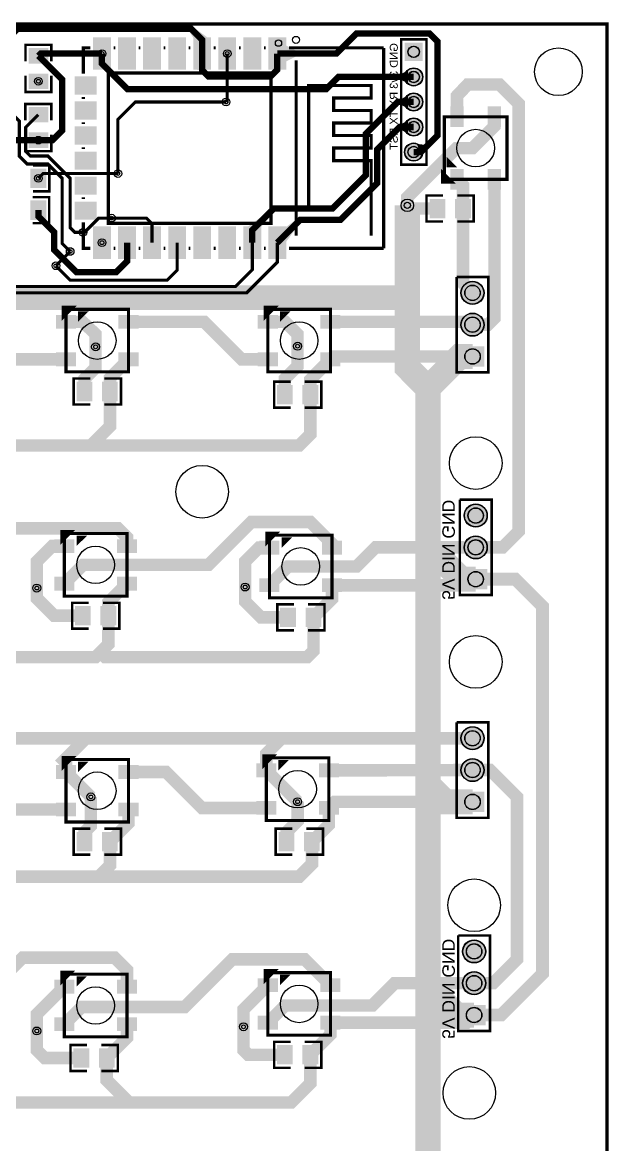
# Model space of a CAD drawing. Extents: x -5 to 8273, y -8280 to 5.
# Drawn here: x 6430 to 8273, y -3522 to 5 of the extents above; entities that cross this region are included whole.
import ezdxf

# ---------------------------------------------------------------- set-up
doc = ezdxf.new("R2010")
doc.units = 9
for name, color, linetype, true_color in [('BoardOutLine', 7, 'Continuous', 0xff00ff), ('BottomLayer', 7, 'Continuous', 0x0000ff), ('BottomSilkLayer', 7, 'Continuous', 0x66cc33), ('BottomSolderMaskLayer', 7, 'Continuous', 0xaa00ff), ('Document', 7, 'Continuous', 0xffffff), ('Hole', 7, 'Continuous', 0x222222), ('Multi-Layer', 7, 'Continuous', 0xc0c0c0), ('TopLayer', 7, 'Continuous', 0xff0000), ('TopPasteMaskLayer', 7, 'Continuous', 0x808080), ('TopSilkLayer', 7, 'Continuous', 0xffcc00), ('TopSolderMaskLayer', 7, 'Continuous', 0x800080)]:
    doc.layers.add(name, color=color, linetype=linetype, true_color=true_color)
doc.styles.get("Standard").update_dxf_attribs({"font": 'arial.ttf'})

msp = doc.modelspace()

# ---------------------------------------------------------------- hatches: boundary and pattern name
at = {"layer": 'BottomSolderMaskLayer'}
for points in [[(7688.6, -59), (7688.6, -116.1), (7631.4, -116.1), (7631.4, -59)], [(7631.4, -166.3, 1), (7688.6, -166.3, 1)], [(7631.4, -245, 1), (7688.6, -245, 1)], [(7631.4, -323.7, 1), (7688.6, -323.7, 1)], [(7631.4, -402.5, 1), (7688.6, -402.5, 1)], [(7808.6, -845, 1), (7881.4, -845, 1)], [(7808.6, -945, 1), (7881.4, -945, 1)], [(7808.4, -1076.9), (7808.4, -1013.1), (7881.6, -1013.1), (7881.6, -1076.9)], [(7818.6, -1545, 1), (7891.4, -1545, 1)], [(7818.6, -1645, 1), (7891.4, -1645, 1)], [(7818.4, -1776.9), (7818.4, -1713.1), (7891.6, -1713.1), (7891.6, -1776.9)], [(7808.6, -2245, 1), (7881.4, -2245, 1)], [(7808.6, -2345, 1), (7881.4, -2345, 1)], [(7808.4, -2476.9), (7808.4, -2413.1), (7881.6, -2413.1), (7881.6, -2476.9)], [(7813.6, -2915, 1), (7886.4, -2915, 1)], [(7813.6, -3015, 1), (7886.4, -3015, 1)], [(7813.4, -3146.9), (7813.4, -3083.1), (7886.6, -3083.1), (7886.6, -3146.9)]]:
    msp.add_hatch(color=256, dxfattribs=at).paths.add_polyline_path(points)
at = {"layer": 'Multi-Layer'}
for points in [[(7687.6, -60), (7687.6, -115.1), (7632.4, -115.1), (7632.4, -60)], [(7632.4, -166.3, 1), (7687.6, -166.3, 1)], [(7632.4, -245, 1), (7687.6, -245, 1)], [(7632.4, -323.7, 1), (7687.6, -323.7, 1)], [(7632.4, -402.5, 1), (7687.6, -402.5, 1)], [(7809.6, -845, 1), (7880.4, -845, 1)], [(7809.6, -945, 1), (7880.4, -945, 1)], [(7809.6, -1076), (7809.6, -1014), (7880.4, -1014), (7880.4, -1076)], [(7819.6, -1545, 1), (7890.4, -1545, 1)], [(7819.6, -1645, 1), (7890.4, -1645, 1)], [(7819.6, -1776), (7819.6, -1714), (7890.4, -1714), (7890.4, -1776)], [(7809.6, -2245, 1), (7880.4, -2245, 1)], [(7809.6, -2345, 1), (7880.4, -2345, 1)], [(7809.6, -2476), (7809.6, -2414), (7880.4, -2414), (7880.4, -2476)], [(7814.6, -2915, 1), (7885.4, -2915, 1)], [(7814.6, -3015, 1), (7885.4, -3015, 1)], [(7814.6, -3146), (7814.6, -3084), (7885.4, -3084), (7885.4, -3146)]]:
    msp.add_hatch(color=256, dxfattribs=at).paths.add_polyline_path(points)
at = {"layer": 'TopLayer'}
for points in [[(6967.4, -43.5), (7013.5, -43.5), (6974.1, -15), (6952.9, -22.1)], [(6707.6, -43.5), (6707.6, -141.9), (6652.5, -141.9), (6652.5, -43.5)], [(6786.3, -43.5), (6786.3, -141.9), (6731.2, -141.9), (6731.2, -43.5)], [(6865.1, -43.5), (6865.1, -141.9), (6809.9, -141.9), (6809.9, -43.5)], [(6943.8, -43.5), (6943.8, -141.9), (6888.7, -141.9), (6888.7, -43.5)], [(7022.5, -43.5), (7022.5, -141.9), (6967.4, -141.9), (6967.4, -43.5)], [(7101.3, -43.5), (7101.3, -141.9), (7046.2, -141.9), (7046.2, -43.5)], [(7180, -43.5), (7180, -141.9), (7124.9, -141.9), (7124.9, -43.5)], [(7258.8, -43.5), (7258.8, -141.9), (7203.6, -141.9), (7203.6, -43.5)], [(7258.8, -67.7), (7258.8, -117.7), (7288.8, -102.7), (7288.8, -82.7)], [(6508.5, -77.2), (6508.5, -122.8), (6451.5, -122.8), (6451.5, -77.2)], [(6508.5, -157.2), (6508.5, -202.8), (6451.5, -202.8), (6451.5, -157.2)], [(6595.3, -165.6), (6662.3, -165.6), (6662.3, -220.7), (6595.3, -220.7)], [(7020, -141.9), (6970, -141.9), (6985, -145), (7005, -145)], [(7256.2, -141.9), (7206.2, -141.9), (7221.2, -143.8), (7241.2, -143.8)], [(7641.8, -186.9), (7641.8, -145.6), (7622.5, -156.3), (7622.5, -176.3)], [(6595.4, -244.3), (6662.3, -244.3), (6662.3, -299.4), (6595.4, -299.4)], [(7641.8, -265.7), (7641.8, -224.3), (7622.5, -235), (7622.5, -255)], [(6451.5, -307.8), (6451.5, -262.2), (6508.5, -262.2), (6508.5, -307.8)], [(7815.6, -262.1), (7815.6, -321.1), (7776.3, -321.1), (7776.3, -262.1)], [(7933.7, -262.1), (7933.7, -321.1), (7894.4, -321.1), (7894.4, -262.1)], [(7641.8, -344.4), (7641.8, -303.1), (7622.5, -313.7), (7622.5, -333.7)], [(6451.5, -387.8), (6451.5, -342.2), (6508.5, -342.2), (6508.5, -387.8)], [(6595.4, -322.9), (6662.3, -322.9), (6662.3, -378.1), (6595.4, -378.1)], [(7684.2, -415.7), (7670.1, -376.8), (7691.5, -379.3), (7699, -400.1)], [(6595.4, -401.7), (6662.3, -401.7), (6662.3, -456.8), (6595.4, -456.8)], [(6502.8, -513.5), (6457.2, -513.5), (6457.2, -456.5), (6502.8, -456.5)], [(6595.4, -480.4), (6662.3, -480.4), (6662.3, -535.5), (6595.4, -535.5)], [(7815.6, -458.9), (7815.6, -518), (7776.3, -518), (7776.3, -458.9)], [(7933.7, -458.9), (7933.7, -518), (7894.4, -518), (7894.4, -458.9)], [(6457.2, -556.5), (6502.8, -556.5), (6502.8, -613.5), (6457.2, -613.5)], [(6595.3, -559.2), (6662.3, -559.2), (6662.3, -614.3), (6595.3, -614.3)], [(7712.2, -551.5), (7757.8, -551.5), (7757.8, -608.5), (7712.2, -608.5)], [(7792.2, -551.5), (7837.8, -551.5), (7837.8, -608.5), (7792.2, -608.5)], [(7137, -638), (7180, -638), (7206.1, -608), (7177.8, -608)], [(7258.8, -638.1), (7258.8, -684.7), (7288.8, -643.9), (7288.8, -615.6)], [(6652.5, -736.4), (6652.5, -638), (6707.6, -638), (6707.6, -736.4)], [(6731.2, -736.5), (6731.2, -638), (6786.3, -638), (6786.3, -736.5)], [(6809.9, -736.5), (6809.9, -638.1), (6865.1, -638.1), (6865.1, -736.5)], [(6888.7, -736.5), (6888.7, -638.1), (6943.8, -638.1), (6943.8, -736.5)], [(6967.4, -736.5), (6967.4, -638), (7022.5, -638), (7022.5, -736.5)], [(7046.2, -736.5), (7046.2, -638.1), (7101.3, -638.1), (7101.3, -736.5)], [(7124.9, -736.5), (7124.9, -638), (7180, -638), (7180, -736.5)], [(7203.6, -736.5), (7203.6, -638.1), (7258.8, -638.1), (7258.8, -736.5)], [(6596.1, -955.6), (6537, -955.6), (6537, -916.3), (6596.1, -916.3)], [(6792.9, -955.6), (6733.9, -955.6), (6733.9, -916.3), (6792.9, -916.3)], [(7231.1, -955.6), (7172, -955.6), (7172, -916.3), (7231.1, -916.3)], [(7427.9, -955.6), (7368.9, -955.6), (7368.9, -916.3), (7427.9, -916.3)], [(6596.1, -1073.7), (6537, -1073.7), (6537, -1034.4), (6596.1, -1034.4)], [(6792.9, -1073.7), (6733.9, -1073.7), (6733.9, -1034.4), (6792.9, -1034.4)], [(7231.1, -1073.7), (7172, -1073.7), (7172, -1034.4), (7231.1, -1034.4)], [(7427.9, -1073.7), (7368.9, -1073.7), (7368.9, -1034.4), (7427.9, -1034.4)], [(6647.8, -1183.5), (6602.2, -1183.5), (6602.2, -1126.5), (6647.8, -1126.5)], [(6727.8, -1183.5), (6682.2, -1183.5), (6682.2, -1126.5), (6727.8, -1126.5)], [(7277.8, -1193.5), (7232.2, -1193.5), (7232.2, -1136.5), (7277.8, -1136.5)], [(7357.8, -1193.5), (7312.2, -1193.5), (7312.2, -1136.5), (7357.8, -1136.5)], [(6591.1, -1660.6), (6532, -1660.6), (6532, -1621.3), (6591.1, -1621.3)], [(6787.9, -1660.6), (6728.9, -1660.6), (6728.9, -1621.3), (6787.9, -1621.3)], [(7236.1, -1665.6), (7177, -1665.6), (7177, -1626.3), (7236.1, -1626.3)], [(7432.9, -1665.6), (7373.9, -1665.6), (7373.9, -1626.3), (7432.9, -1626.3)], [(6591.1, -1778.7), (6532, -1778.7), (6532, -1739.4), (6591.1, -1739.4)], [(6787.9, -1778.7), (6728.9, -1778.7), (6728.9, -1739.4), (6787.9, -1739.4)], [(7236.1, -1783.7), (7177, -1783.7), (7177, -1744.4), (7236.1, -1744.4)], [(7432.9, -1783.7), (7373.9, -1783.7), (7373.9, -1744.4), (7432.9, -1744.4)], [(6642.8, -1888.5), (6597.2, -1888.5), (6597.2, -1831.5), (6642.8, -1831.5)], [(6722.8, -1888.5), (6677.2, -1888.5), (6677.2, -1831.5), (6722.8, -1831.5)], [(7287.8, -1893.5), (7242.2, -1893.5), (7242.2, -1836.5), (7287.8, -1836.5)], [(7367.8, -1893.5), (7322.2, -1893.5), (7322.2, -1836.5), (7367.8, -1836.5)], [(7226.1, -2365.6), (7167, -2365.6), (7167, -2326.3), (7226.1, -2326.3)], [(7422.9, -2365.6), (7363.9, -2365.6), (7363.9, -2326.3), (7422.9, -2326.3)], [(6596.1, -2370.6), (6537, -2370.6), (6537, -2331.3), (6596.1, -2331.3)], [(6792.9, -2370.6), (6733.9, -2370.6), (6733.9, -2331.3), (6792.9, -2331.3)], [(6596.1, -2488.7), (6537, -2488.7), (6537, -2449.4), (6596.1, -2449.4)], [(6792.9, -2488.7), (6733.9, -2488.7), (6733.9, -2449.4), (6792.9, -2449.4)], [(7226.1, -2483.7), (7167, -2483.7), (7167, -2444.4), (7226.1, -2444.4)], [(7422.9, -2483.7), (7363.9, -2483.7), (7363.9, -2444.4), (7422.9, -2444.4)], [(6647.8, -2598.5), (6602.2, -2598.5), (6602.2, -2541.5), (6647.8, -2541.5)], [(6727.8, -2598.5), (6682.2, -2598.5), (6682.2, -2541.5), (6727.8, -2541.5)], [(7282.8, -2598.5), (7237.2, -2598.5), (7237.2, -2541.5), (7282.8, -2541.5)], [(7362.8, -2598.5), (7317.2, -2598.5), (7317.2, -2541.5), (7362.8, -2541.5)], [(6591.1, -3045.6), (6532, -3045.6), (6532, -3006.3), (6591.1, -3006.3)], [(6787.9, -3045.6), (6728.9, -3045.6), (6728.9, -3006.3), (6787.9, -3006.3)], [(7231.1, -3040.6), (7172, -3040.6), (7172, -3001.3), (7231.1, -3001.3)], [(7427.9, -3040.6), (7368.9, -3040.6), (7368.9, -3001.3), (7427.9, -3001.3)], [(6591.1, -3163.7), (6532, -3163.7), (6532, -3124.4), (6591.1, -3124.4)], [(6787.9, -3163.7), (6728.9, -3163.7), (6728.9, -3124.4), (6787.9, -3124.4)], [(7231.1, -3158.7), (7172, -3158.7), (7172, -3119.4), (7231.1, -3119.4)], [(7427.9, -3158.7), (7368.9, -3158.7), (7368.9, -3119.4), (7427.9, -3119.4)], [(6637.8, -3278.5), (6592.2, -3278.5), (6592.2, -3221.5), (6637.8, -3221.5)], [(6717.8, -3278.5), (6672.2, -3278.5), (6672.2, -3221.5), (6717.8, -3221.5)], [(7277.8, -3268.5), (7232.2, -3268.5), (7232.2, -3211.5), (7277.8, -3211.5)], [(7357.8, -3268.5), (7312.2, -3268.5), (7312.2, -3211.5), (7357.8, -3211.5)]]:
    msp.add_hatch(color=256, dxfattribs=at).paths.add_polyline_path(points)
at = {"layer": 'TopPasteMaskLayer'}
for points in [[(6707.6, -43.5), (6707.6, -141.9), (6652.5, -141.9), (6652.5, -43.5)], [(6786.3, -43.5), (6786.3, -141.9), (6731.2, -141.9), (6731.2, -43.5)], [(6865.1, -43.5), (6865.1, -141.9), (6809.9, -141.9), (6809.9, -43.5)], [(6943.8, -43.5), (6943.8, -141.9), (6888.7, -141.9), (6888.7, -43.5)], [(7022.5, -43.5), (7022.5, -141.9), (6967.4, -141.9), (6967.4, -43.5)], [(7101.3, -43.5), (7101.3, -141.9), (7046.2, -141.9), (7046.2, -43.5)], [(7180, -43.5), (7180, -141.9), (7124.9, -141.9), (7124.9, -43.5)], [(7258.8, -43.5), (7258.8, -141.9), (7203.6, -141.9), (7203.6, -43.5)], [(6508.5, -77.2), (6508.5, -122.8), (6451.5, -122.8), (6451.5, -77.2)], [(6508.5, -157.2), (6508.5, -202.8), (6451.5, -202.8), (6451.5, -157.2)], [(6595.3, -165.6), (6662.3, -165.6), (6662.3, -220.7), (6595.3, -220.7)], [(6595.4, -244.3), (6662.3, -244.3), (6662.3, -299.4), (6595.4, -299.4)], [(6451.5, -307.8), (6451.5, -262.2), (6508.5, -262.2), (6508.5, -307.8)], [(7815.6, -262.1), (7815.6, -321.1), (7776.3, -321.1), (7776.3, -262.1)], [(7933.7, -262.1), (7933.7, -321.1), (7894.4, -321.1), (7894.4, -262.1)], [(6451.5, -387.8), (6451.5, -342.2), (6508.5, -342.2), (6508.5, -387.8)], [(6595.4, -322.9), (6662.3, -322.9), (6662.3, -378.1), (6595.4, -378.1)], [(6595.4, -401.7), (6662.3, -401.7), (6662.3, -456.8), (6595.4, -456.8)], [(6502.8, -513.5), (6457.2, -513.5), (6457.2, -456.5), (6502.8, -456.5)], [(6595.4, -480.4), (6662.3, -480.4), (6662.3, -535.5), (6595.4, -535.5)], [(7815.6, -458.9), (7815.6, -518), (7776.3, -518), (7776.3, -458.9)], [(7933.7, -458.9), (7933.7, -518), (7894.4, -518), (7894.4, -458.9)], [(6457.2, -556.5), (6502.8, -556.5), (6502.8, -613.5), (6457.2, -613.5)], [(6595.3, -559.2), (6662.3, -559.2), (6662.3, -614.3), (6595.3, -614.3)], [(7712.2, -551.5), (7757.8, -551.5), (7757.8, -608.5), (7712.2, -608.5)], [(7792.2, -551.5), (7837.8, -551.5), (7837.8, -608.5), (7792.2, -608.5)], [(6652.5, -736.4), (6652.5, -638), (6707.6, -638), (6707.6, -736.4)], [(6731.2, -736.5), (6731.2, -638), (6786.3, -638), (6786.3, -736.5)], [(6809.9, -736.5), (6809.9, -638.1), (6865.1, -638.1), (6865.1, -736.5)], [(6888.7, -736.5), (6888.7, -638.1), (6943.8, -638.1), (6943.8, -736.5)], [(6967.4, -736.5), (6967.4, -638), (7022.5, -638), (7022.5, -736.5)], [(7046.2, -736.5), (7046.2, -638.1), (7101.3, -638.1), (7101.3, -736.5)], [(7124.9, -736.5), (7124.9, -638), (7180, -638), (7180, -736.5)], [(7203.6, -736.5), (7203.6, -638.1), (7258.8, -638.1), (7258.8, -736.5)], [(6596.1, -955.6), (6537, -955.6), (6537, -916.3), (6596.1, -916.3)], [(6792.9, -955.6), (6733.9, -955.6), (6733.9, -916.3), (6792.9, -916.3)], [(7231.1, -955.6), (7172, -955.6), (7172, -916.3), (7231.1, -916.3)], [(7427.9, -955.6), (7368.9, -955.6), (7368.9, -916.3), (7427.9, -916.3)], [(6596.1, -1073.7), (6537, -1073.7), (6537, -1034.4), (6596.1, -1034.4)], [(6792.9, -1073.7), (6733.9, -1073.7), (6733.9, -1034.4), (6792.9, -1034.4)], [(7231.1, -1073.7), (7172, -1073.7), (7172, -1034.4), (7231.1, -1034.4)], [(7427.9, -1073.7), (7368.9, -1073.7), (7368.9, -1034.4), (7427.9, -1034.4)], [(6647.8, -1183.5), (6602.2, -1183.5), (6602.2, -1126.5), (6647.8, -1126.5)], [(6727.8, -1183.5), (6682.2, -1183.5), (6682.2, -1126.5), (6727.8, -1126.5)], [(7277.8, -1193.5), (7232.2, -1193.5), (7232.2, -1136.5), (7277.8, -1136.5)], [(7357.8, -1193.5), (7312.2, -1193.5), (7312.2, -1136.5), (7357.8, -1136.5)], [(6591.1, -1660.6), (6532, -1660.6), (6532, -1621.3), (6591.1, -1621.3)], [(6787.9, -1660.6), (6728.9, -1660.6), (6728.9, -1621.3), (6787.9, -1621.3)], [(7236.1, -1665.6), (7177, -1665.6), (7177, -1626.3), (7236.1, -1626.3)], [(7432.9, -1665.6), (7373.9, -1665.6), (7373.9, -1626.3), (7432.9, -1626.3)], [(6591.1, -1778.7), (6532, -1778.7), (6532, -1739.4), (6591.1, -1739.4)], [(6787.9, -1778.7), (6728.9, -1778.7), (6728.9, -1739.4), (6787.9, -1739.4)], [(7236.1, -1783.7), (7177, -1783.7), (7177, -1744.4), (7236.1, -1744.4)], [(7432.9, -1783.7), (7373.9, -1783.7), (7373.9, -1744.4), (7432.9, -1744.4)], [(6642.8, -1888.5), (6597.2, -1888.5), (6597.2, -1831.5), (6642.8, -1831.5)], [(6722.8, -1888.5), (6677.2, -1888.5), (6677.2, -1831.5), (6722.8, -1831.5)], [(7287.8, -1893.5), (7242.2, -1893.5), (7242.2, -1836.5), (7287.8, -1836.5)], [(7367.8, -1893.5), (7322.2, -1893.5), (7322.2, -1836.5), (7367.8, -1836.5)], [(7226.1, -2365.6), (7167, -2365.6), (7167, -2326.3), (7226.1, -2326.3)], [(7422.9, -2365.6), (7363.9, -2365.6), (7363.9, -2326.3), (7422.9, -2326.3)], [(6596.1, -2370.6), (6537, -2370.6), (6537, -2331.3), (6596.1, -2331.3)], [(6792.9, -2370.6), (6733.9, -2370.6), (6733.9, -2331.3), (6792.9, -2331.3)], [(6596.1, -2488.7), (6537, -2488.7), (6537, -2449.4), (6596.1, -2449.4)], [(6792.9, -2488.7), (6733.9, -2488.7), (6733.9, -2449.4), (6792.9, -2449.4)], [(7226.1, -2483.7), (7167, -2483.7), (7167, -2444.4), (7226.1, -2444.4)], [(7422.9, -2483.7), (7363.9, -2483.7), (7363.9, -2444.4), (7422.9, -2444.4)], [(6647.8, -2598.5), (6602.2, -2598.5), (6602.2, -2541.5), (6647.8, -2541.5)], [(6727.8, -2598.5), (6682.2, -2598.5), (6682.2, -2541.5), (6727.8, -2541.5)], [(7282.8, -2598.5), (7237.2, -2598.5), (7237.2, -2541.5), (7282.8, -2541.5)], [(7362.8, -2598.5), (7317.2, -2598.5), (7317.2, -2541.5), (7362.8, -2541.5)], [(6591.1, -3045.6), (6532, -3045.6), (6532, -3006.3), (6591.1, -3006.3)], [(6787.9, -3045.6), (6728.9, -3045.6), (6728.9, -3006.3), (6787.9, -3006.3)], [(7231.1, -3040.6), (7172, -3040.6), (7172, -3001.3), (7231.1, -3001.3)], [(7427.9, -3040.6), (7368.9, -3040.6), (7368.9, -3001.3), (7427.9, -3001.3)], [(6591.1, -3163.7), (6532, -3163.7), (6532, -3124.4), (6591.1, -3124.4)], [(6787.9, -3163.7), (6728.9, -3163.7), (6728.9, -3124.4), (6787.9, -3124.4)], [(7231.1, -3158.7), (7172, -3158.7), (7172, -3119.4), (7231.1, -3119.4)], [(7427.9, -3158.7), (7368.9, -3158.7), (7368.9, -3119.4), (7427.9, -3119.4)], [(6637.8, -3278.5), (6592.2, -3278.5), (6592.2, -3221.5), (6637.8, -3221.5)], [(6717.8, -3278.5), (6672.2, -3278.5), (6672.2, -3221.5), (6717.8, -3221.5)], [(7277.8, -3268.5), (7232.2, -3268.5), (7232.2, -3211.5), (7277.8, -3211.5)], [(7357.8, -3268.5), (7312.2, -3268.5), (7312.2, -3211.5), (7357.8, -3211.5)]]:
    msp.add_hatch(color=256, dxfattribs=at).paths.add_polyline_path(points)
at = {"layer": 'TopSolderMaskLayer'}
for points in [[(6708.1, -41.7), (6708.1, -143.7), (6651.9, -143.7), (6651.9, -41.7)], [(6786.9, -41.7), (6786.9, -143.7), (6730.6, -143.7), (6730.6, -41.7)], [(6865.6, -41.7), (6865.6, -143.7), (6809.4, -143.7), (6809.4, -41.7)], [(6944.4, -41.7), (6944.4, -143.7), (6888.1, -143.7), (6888.1, -41.7)], [(7023.1, -41.7), (7023.1, -143.7), (6966.9, -143.7), (6966.9, -41.7)], [(7101.8, -41.7), (7101.8, -143.7), (7045.6, -143.7), (7045.6, -41.7)], [(7180.6, -41.7), (7180.6, -143.7), (7124.3, -143.7), (7124.3, -41.7)], [(7259.3, -41.7), (7259.3, -143.7), (7203.1, -143.7), (7203.1, -41.7)], [(7688.6, -59), (7688.6, -116.1), (7631.4, -116.1), (7631.4, -59)], [(6511, -75.6), (6511, -124.4), (6449, -124.4), (6449, -75.6)], [(7631.4, -166.3, 1), (7688.6, -166.3, 1)], [(6511, -155.6), (6511, -204.4), (6449, -204.4), (6449, -155.6)], [(6594.3, -164.6), (6663.3, -164.6), (6663.3, -221.7), (6594.3, -221.7)], [(6594.4, -243.3), (6663.3, -243.3), (6663.3, -300.4), (6594.4, -300.4)], [(7631.4, -245, 1), (7688.6, -245, 1)], [(6449, -309.4), (6449, -260.6), (6511, -260.6), (6511, -309.4)], [(7816.9, -259.1), (7816.9, -324.1), (7775, -324.1), (7775, -259.1)], [(7935, -259.1), (7935, -324.1), (7893.1, -324.1), (7893.1, -259.1)], [(7631.4, -323.7, 1), (7688.6, -323.7, 1)], [(6449, -389.4), (6449, -340.6), (6511, -340.6), (6511, -389.4)], [(6594.4, -321.9), (6663.3, -321.9), (6663.3, -379.1), (6594.4, -379.1)], [(7631.4, -402.5, 1), (7688.6, -402.5, 1)], [(6594.4, -400.7), (6663.3, -400.7), (6663.3, -457.8), (6594.4, -457.8)], [(6504.8, -515.5), (6455.2, -515.5), (6455.2, -454.5), (6504.8, -454.5)], [(7816.9, -455.9), (7816.9, -521), (7775, -521), (7775, -455.9)], [(7935, -455.9), (7935, -521), (7893.1, -521), (7893.1, -455.9)], [(6594.4, -479.4), (6663.3, -479.4), (6663.3, -536.5), (6594.4, -536.5)], [(6455.2, -554.5), (6504.8, -554.5), (6504.8, -615.5), (6455.2, -615.5)], [(6594.3, -558.2), (6663.3, -558.2), (6663.3, -615.3), (6594.3, -615.3)], [(7710.2, -549.5), (7759.8, -549.5), (7759.8, -610.5), (7710.2, -610.5)], [(7790.2, -549.5), (7839.8, -549.5), (7839.8, -610.5), (7790.2, -610.5)], [(6651.9, -738.2), (6651.9, -636.2), (6708.1, -636.2), (6708.1, -738.2)], [(6730.6, -738.3), (6730.6, -636.3), (6786.9, -636.3), (6786.9, -738.3)], [(6809.4, -738.3), (6809.4, -636.3), (6865.6, -636.3), (6865.6, -738.3)], [(6888.1, -738.3), (6888.1, -636.3), (6944.4, -636.3), (6944.4, -738.3)], [(6966.9, -738.2), (6966.9, -636.2), (7023.1, -636.2), (7023.1, -738.2)], [(7045.6, -738.3), (7045.6, -636.3), (7101.8, -636.3), (7101.8, -738.3)], [(7124.3, -738.3), (7124.3, -636.3), (7180.6, -636.3), (7180.6, -738.3)], [(7203.1, -738.3), (7203.1, -636.3), (7259.3, -636.3), (7259.3, -738.3)], [(7808.6, -845, 1), (7881.4, -845, 1)], [(6598.1, -957.6), (6535, -957.6), (6535, -914.3), (6598.1, -914.3)], [(6794.9, -957.6), (6731.9, -957.6), (6731.9, -914.3), (6794.9, -914.3)], [(7233.1, -957.6), (7170, -957.6), (7170, -914.3), (7233.1, -914.3)], [(7429.9, -957.6), (7366.9, -957.6), (7366.9, -914.3), (7429.9, -914.3)], [(7808.6, -945, 1), (7881.4, -945, 1)], [(7808.4, -1076.9), (7808.4, -1013.1), (7881.6, -1013.1), (7881.6, -1076.9)], [(6598.1, -1075.7), (6535, -1075.7), (6535, -1032.4), (6598.1, -1032.4)], [(6794.9, -1075.7), (6731.9, -1075.7), (6731.9, -1032.4), (6794.9, -1032.4)], [(7233.1, -1075.7), (7170, -1075.7), (7170, -1032.4), (7233.1, -1032.4)], [(7429.9, -1075.7), (7366.9, -1075.7), (7366.9, -1032.4), (7429.9, -1032.4)], [(6649.8, -1185.5), (6600.2, -1185.5), (6600.2, -1124.5), (6649.8, -1124.5)], [(6729.8, -1185.5), (6680.2, -1185.5), (6680.2, -1124.5), (6729.8, -1124.5)], [(7279.8, -1195.5), (7230.2, -1195.5), (7230.2, -1134.5), (7279.8, -1134.5)], [(7359.8, -1195.5), (7310.2, -1195.5), (7310.2, -1134.5), (7359.8, -1134.5)], [(7818.6, -1545, 1), (7891.4, -1545, 1)], [(6593.1, -1662.6), (6530, -1662.6), (6530, -1619.3), (6593.1, -1619.3)], [(6789.9, -1662.6), (6726.9, -1662.6), (6726.9, -1619.3), (6789.9, -1619.3)], [(7818.6, -1645, 1), (7891.4, -1645, 1)], [(7238.1, -1667.6), (7175, -1667.6), (7175, -1624.3), (7238.1, -1624.3)], [(7434.9, -1667.6), (7371.9, -1667.6), (7371.9, -1624.3), (7434.9, -1624.3)], [(7818.4, -1776.9), (7818.4, -1713.1), (7891.6, -1713.1), (7891.6, -1776.9)], [(6593.1, -1780.7), (6530, -1780.7), (6530, -1737.4), (6593.1, -1737.4)], [(6789.9, -1780.7), (6726.9, -1780.7), (6726.9, -1737.4), (6789.9, -1737.4)], [(7238.1, -1785.7), (7175, -1785.7), (7175, -1742.4), (7238.1, -1742.4)], [(7434.9, -1785.7), (7371.9, -1785.7), (7371.9, -1742.4), (7434.9, -1742.4)], [(6644.8, -1890.5), (6595.2, -1890.5), (6595.2, -1829.5), (6644.8, -1829.5)], [(6724.8, -1890.5), (6675.2, -1890.5), (6675.2, -1829.5), (6724.8, -1829.5)], [(7289.8, -1895.5), (7240.2, -1895.5), (7240.2, -1834.5), (7289.8, -1834.5)], [(7369.8, -1895.5), (7320.2, -1895.5), (7320.2, -1834.5), (7369.8, -1834.5)], [(7808.6, -2245, 1), (7881.4, -2245, 1)], [(7228.1, -2367.6), (7165, -2367.6), (7165, -2324.3), (7228.1, -2324.3)], [(7424.9, -2367.6), (7361.9, -2367.6), (7361.9, -2324.3), (7424.9, -2324.3)], [(7808.6, -2345, 1), (7881.4, -2345, 1)], [(6598.1, -2372.6), (6535, -2372.6), (6535, -2329.3), (6598.1, -2329.3)], [(6794.9, -2372.6), (6731.9, -2372.6), (6731.9, -2329.3), (6794.9, -2329.3)], [(7808.4, -2476.9), (7808.4, -2413.1), (7881.6, -2413.1), (7881.6, -2476.9)], [(6598.1, -2490.7), (6535, -2490.7), (6535, -2447.4), (6598.1, -2447.4)], [(6794.9, -2490.7), (6731.9, -2490.7), (6731.9, -2447.4), (6794.9, -2447.4)], [(7228.1, -2485.7), (7165, -2485.7), (7165, -2442.4), (7228.1, -2442.4)], [(7424.9, -2485.7), (7361.9, -2485.7), (7361.9, -2442.4), (7424.9, -2442.4)], [(6649.8, -2600.5), (6600.2, -2600.5), (6600.2, -2539.5), (6649.8, -2539.5)], [(6729.8, -2600.5), (6680.2, -2600.5), (6680.2, -2539.5), (6729.8, -2539.5)], [(7284.8, -2600.5), (7235.2, -2600.5), (7235.2, -2539.5), (7284.8, -2539.5)], [(7364.8, -2600.5), (7315.2, -2600.5), (7315.2, -2539.5), (7364.8, -2539.5)], [(7813.6, -2915, 1), (7886.4, -2915, 1)], [(7813.6, -3015, 1), (7886.4, -3015, 1)], [(6593.1, -3047.6), (6530, -3047.6), (6530, -3004.3), (6593.1, -3004.3)], [(6789.9, -3047.6), (6726.9, -3047.6), (6726.9, -3004.3), (6789.9, -3004.3)], [(7233.1, -3042.6), (7170, -3042.6), (7170, -2999.3), (7233.1, -2999.3)], [(7429.9, -3042.6), (7366.9, -3042.6), (7366.9, -2999.3), (7429.9, -2999.3)], [(7813.4, -3146.9), (7813.4, -3083.1), (7886.6, -3083.1), (7886.6, -3146.9)], [(6593.1, -3165.7), (6530, -3165.7), (6530, -3122.4), (6593.1, -3122.4)], [(6789.9, -3165.7), (6726.9, -3165.7), (6726.9, -3122.4), (6789.9, -3122.4)], [(7233.1, -3160.7), (7170, -3160.7), (7170, -3117.4), (7233.1, -3117.4)], [(7429.9, -3160.7), (7366.9, -3160.7), (7366.9, -3117.4), (7429.9, -3117.4)], [(7279.8, -3270.5), (7230.2, -3270.5), (7230.2, -3209.5), (7279.8, -3209.5)], [(7359.8, -3270.5), (7310.2, -3270.5), (7310.2, -3209.5), (7359.8, -3209.5)], [(6639.8, -3280.5), (6590.2, -3280.5), (6590.2, -3219.5), (6639.8, -3219.5)], [(6719.8, -3280.5), (6670.2, -3280.5), (6670.2, -3219.5), (6719.8, -3219.5)]]:
    msp.add_hatch(color=256, dxfattribs=at).paths.add_polyline_path(points)

# ---------------------------------------------------------------- linework, layer by layer
at = {"layer": 'BoardOutLine', "const_width": 10}
msp.add_lwpolyline([(0, 0), (8267.7, 0), (8267.7, -8267.7), (0, -8267.7), (0, 0)], close=True, dxfattribs=at)
at = {"layer": 'BottomLayer'}
for points, const_width in [([(7073.7, -92.7), (7073.7, -241.3), (7070, -245)], 10), ([(6375, -365), (6480, -365)], 20), ([(6480, -485), (6495, -470), (6730, -470)], 10), ([(7705, -1145), (7640, -1080), (7640, -570)], 78.7), ([(6620, -655), (6625, -655), (6670, -610), (6710, -610)], 10), ([(6580, -715), (6535, -760)], 10), ([(5495, -860), (7640, -860)], 78), ([(7845, -1045), (7805, -1045), (7705, -1145), (7705, -1640), (7810, -1745), (7855, -1745)], 78.7), ([(7705, -1640), (7705, -2390), (7760, -2445), (7845, -2445)], 78.7), ([(7705, -2390), (7705, -3025), (7795, -3115), (7850, -3115)], 78.7), ([(7705, -3025), (7705, -3735), (7795, -3825), (7800, -3820), (7850, -3820)], 78.7)]:
    msp.add_lwpolyline(points, dxfattribs=dict(at, const_width=const_width))
at = {"layer": 'BottomSolderMaskLayer'}
for centre, radius in [((7660, -87.5), 18.1), ((7660, -166.3), 28.6), ((7660, -166.3), 18.1), ((7660, -245), 28.6), ((7660, -245), 18.1), ((7660, -323.7), 28.6), ((7660, -323.7), 18.1), ((7660, -402.5), 28.6), ((7660, -402.5), 18.1), ((7845, -845), 36.4), ((7845, -845), 24.3), ((7845, -945), 36.4), ((7845, -945), 24.3), ((7845, -1045), 24.4), ((7855, -1545), 36.4), ((7855, -1545), 24.3), ((7855, -1645), 36.4), ((7855, -1645), 24.3), ((7855, -1745), 24.4), ((7845, -2245), 36.4), ((7845, -2245), 24.3), ((7845, -2345), 36.4), ((7845, -2345), 24.3), ((7845, -2445), 24.4), ((7850, -2915), 36.4), ((7850, -2915), 24.3), ((7850, -3015), 36.4), ((7850, -3015), 24.3), ((7850, -3115), 24.4)]:
    msp.add_circle(centre, radius, dxfattribs=at)
at = {"layer": 'Document'}
msp.add_circle((7235, -60), 9.84, dxfattribs=at)
at = {"layer": 'Hole'}
for centre, radius in [((6680, -92.7), 6), ((7073.7, -92.7), 6), ((6480, -180), 6), ((7070, -245), 6), ((6480, -365), 6), ((6480, -485), 6), ((6730, -470), 6), ((7640, -570), 9.84), ((6710, -610), 6), ((6620, -655), 6), ((6680, -687.2), 6), ((6580, -715), 6), ((6535, -760), 6), ((6660, -1014.7), 6), ((7295, -1012.7), 6), ((6475, -1772.9), 6), ((7130, -1769.6), 6), ((6645, -2429.4), 6), ((7295, -2444.4), 6), ((6475, -3165.2), 6), ((7125, -3151.9), 6)]:
    msp.add_circle(centre, radius, dxfattribs=at)
at = {"layer": 'Multi-Layer'}
for centre, radius in [((7660, -87.5), 17.5), ((6680, -92.7), 12), ((7073.7, -92.7), 12), ((8115, -150), 75), ((7660, -166.3), 27.6), ((6480, -180), 12), ((7660, -166.3), 17.5), ((7070, -245), 12), ((7660, -245), 27.6), ((7660, -245), 17.5), ((7660, -323.7), 27.6), ((7660, -323.7), 17.5), ((6480, -365), 12), ((7660, -402.5), 27.6), ((7660, -402.5), 17.5), ((6730, -470), 12), ((6480, -485), 12), ((7640, -570), 19.7), ((6710, -610), 12), ((6620, -655), 12), ((6580, -715), 12), ((6680, -687.2), 12), ((6535, -760), 12), ((7845, -845), 35.4), ((7845, -845), 23.6), ((7845, -945), 35.4), ((7845, -945), 23.6), ((6660, -1014.7), 12.5), ((7295, -1012.7), 12.5), ((7845, -1045), 23.6), ((7855, -1380), 82.7), ((6995, -1470), 82.7), ((7855, -1545), 35.4), ((7855, -1545), 23.6), ((7855, -1645), 35.4), ((7855, -1645), 23.6), ((7855, -1745), 23.6), ((6475, -1772.9), 12.5), ((7130, -1769.6), 12.5), ((7855, -2005), 82.7), ((7845, -2245), 35.4), ((7845, -2245), 23.6), ((7845, -2345), 35.4), ((7845, -2345), 23.6), ((6645, -2429.4), 12.5), ((7295, -2444.4), 12.5), ((7845, -2445), 23.6), ((7850, -2770), 82.7), ((7850, -2915), 35.4), ((7850, -2915), 23.6), ((7850, -3015), 35.4), ((7850, -3015), 23.6), ((7850, -3115), 23.6), ((6475, -3165.2), 12.5), ((7125, -3151.9), 12.5), ((7835, -3360), 82.7)]:
    msp.add_circle(centre, radius, dxfattribs=at)
at = {"layer": 'TopLayer'}
for points, const_width in [([(6995, -92.7), (6995, -50), (6960, -15), (6415, -15), (6345, -85), (6345, -205), (6310, -240), (6260, -240), (6225, -275), (6225, -360), (6272.7, -407.7)], 20), ([(7660, -402.5), (7682.5, -402.5), (7735, -350), (7735, -55), (7710, -30), (7480, -30), (7417.3, -92.7), (7231.2, -92.7)], 20), ([(7231.2, -687.3), (7231.2, -748.8), (7135, -845), (6130, -845), (6040, -755), (6040, -165), (6085, -120), (6140, -120), (6150, -110), (6150, -81), (6151, -80)], 10), ([(6276, -80), (6276, -124), (6260, -140), (6095, -140), (6060, -175), (6060, -745), (6140, -825), (7100, -825), (7152.5, -772.5), (7152.5, -687.3)], 10), ([(6480, -100), (6487.3, -92.7), (6680, -92.7)], 20), ([(6480, -365), (6525, -365), (6555, -335), (6555, -175), (6480, -100)], 20), ([(7660, -166.3), (7423.7, -166.3), (7385, -205), (6760, -205), (6680, -125), (6680, -92.7)], 20), ([(7231.2, -92.7), (7231.2, -143.8), (7210, -165), (7015, -165), (6995, -145), (6995, -92.7)], 20), ([(7855, -1645), (7940, -1645), (7990, -1595), (7990, -250), (7930, -190), (7830, -190), (7796, -225.9), (7796, -291.6)], 39.4), ([(6730, -470), (6730, -300), (6785, -245), (7070, -245)], 10), ([(7152.5, -687.3), (7152.5, -647.5), (7220, -580), (7405, -580), (7510, -475), (7510, -345), (7610, -245), (7660, -245)], 20), ([(6375, -285), (6400, -285), (6420, -305), (6420, -415), (6445, -440), (6510, -440), (6555, -485), (6555, -690), (6580, -715)], 10), ([(6480, -285), (6440, -325), (6440, -400), (6455, -415), (6510, -415), (6580, -485), (6580, -640), (6595, -655), (6620, -655)], 10), ([(7640, -570), (7640, -545), (7685, -500), (7795, -390), (7845, -390), (7914, -320.9), (7914, -291.6)], 39.4), ([(7660, -323.7), (7616.3, -323.7), (7545, -395), (7545, -500), (7430, -615), (7303.5, -615), (7231.2, -687.3)], 20), ([(7796, -488.4), (7815, -507.5), (7815, -580)], 40), ([(7914, -488.4), (7914, -925), (7894, -945), (7845, -945)], 39.4), ([(7735, -580), (7650, -580), (7640, -570)], 39.4), ([(7845, -845), (7815, -815), (7815, -580)], 40), ([(6480, -585), (6480, -605), (6530, -655), (6530, -710), (6600, -780), (6725, -780), (6758.8, -746.2), (6758.8, -687.3)], 20), ([(6837.5, -687.3), (6837.5, -627.5), (6820, -610), (6710, -610)], 10), ([(6916.2, -687.3), (6916.2, -773.8), (6885, -805), (6580, -805), (6535, -760)], 10), ([(6173.4, -936), (6251, -936), (6370.9, -1054.1), (6566.6, -1054.1)], 39.4), ([(6660, -1014.7), (6660, -975), (6619, -935.9), (6566.6, -935.9)], 39), ([(6763.4, -936), (7001, -936), (7119.1, -1054.1), (7201.6, -1054.1)], 39.4), ([(7295, -1012.7), (7295, -975), (7256, -935.9), (7201.6, -935.9)], 39), ([(7398.4, -935.9), (7836, -935.9), (7845, -945)], 39.4), ([(6625, -1155), (6625, -1115), (6660, -1080), (6660, -1014.7)], 39), ([(7255, -1165), (7255, -1115), (7295, -1075), (7295, -1012.7)], 39), ([(6705, -1155), (6705, -1112.5), (6763.4, -1054.1)], 39.4), ([(7335, -1165), (7335, -1117.5), (7398.4, -1054.1)], 39.4), ([(7398.4, -1054.1), (7407.5, -1045), (7845, -1045)], 39.4), ([(6035, -1325), (6645, -1325), (6705, -1265), (6705, -1155)], 39.4), ([(6645, -1325), (7300, -1325), (7335, -1290), (7335, -1165)], 39.4), ([(7403.4, -1645.9), (7403.4, -1633.4), (7335, -1565), (7150, -1565), (7015, -1700), (6620.6, -1700), (6561.6, -1759.1)], 39.4), ([(6758.4, -1640.9), (6758.4, -1613.4), (6730, -1585), (6355, -1585), (6240, -1700), (5995.6, -1700), (5936.6, -1759.1)], 39.4), ([(6561.6, -1640.9), (6524, -1640.9), (6475, -1690), (6475, -1772.9)], 39.4), ([(7206.6, -1645.9), (7174, -1645.9), (7130, -1690), (7130, -1769.6)], 39.4), ([(7855, -1645), (7540, -1645), (7480, -1705), (7265.6, -1705), (7206.6, -1764.1)], 39.4), ([(7855, -1745), (7836, -1764.1), (7403.4, -1764.1)], 39.4), ([(7855, -1745), (7980, -1745), (8065, -1830), (8065, -2985), (7935, -3115), (7850, -3115)], 40), ([(6475, -1772.9), (6475, -1805), (6530, -1860), (6620, -1860)], 39.4), ([(6758.4, -1759.1), (6700, -1817.5), (6700, -1860)], 39.4), ([(7130, -1769.6), (7130, -1815), (7180, -1865), (7265, -1865)], 39.4), ([(7345, -1865), (7403.4, -1806.6), (7403.4, -1764.1)], 39.4), ([(6700, -1860), (6700, -1950), (6660, -1990), (6195, -1990), (6065, -1860)], 39.4), ([(7345, -1865), (7345, -1970), (7325, -1990), (6690, -1990), (6675, -1975)], 39.4), ([(6630, -2245), (6062.5, -2245), (5951.6, -2355.9)], 39.4), ([(7245, -2245), (6630, -2245), (6560, -2315), (6566.6, -2321.6), (6566.6, -2350.9)], 39.4), ([(7845, -2245), (7245, -2245), (7196.6, -2293.4), (7196.6, -2345.9)], 39.4), ([(7295, -2444.4), (7295, -2444.4), (7196.6, -2345.9)], 39.4), ([(7393.4, -2345.9), (7845, -2345)], 39.4), ([(7850, -3015), (7910, -3015), (7985, -2940), (7985, -2430), (7900, -2345), (7845, -2345)], 39.4), ([(6148.4, -2355.9), (6241, -2355.9), (6356, -2469.1), (6566.6, -2469.1)], 39.4), ([(6645, -2429.4), (6645, -2429.4), (6566.6, -2350.9)], 39.4), ([(6763.4, -2350.9), (6881, -2350.9), (6994, -2464.1), (7196.6, -2464.1)], 39.4), ([(6625, -2570), (6625, -2540), (6645, -2520), (6645, -2429.4)], 39.4), ([(7260, -2570), (7260, -2540), (7295, -2505), (7295, -2444.4)], 39.4), ([(7393.4, -2464.1), (7412.5, -2445), (7845, -2445)], 39.4), ([(6705, -2570), (6763.4, -2511.6), (6763.4, -2469.1)], 39.4), ([(7340, -2570), (7393.4, -2516.6), (7393.4, -2464.1)], 39.4), ([(6070, -2680), (6670, -2680), (6705, -2645), (6705, -2570)], 39.4), ([(6670, -2680), (7300, -2680), (7340, -2640), (7340, -2570)], 39.4), ([(6758.4, -3025.9), (6758.4, -2973.4), (6720, -2935), (6430, -2935), (6280, -3085), (6005.6, -3085), (5946.6, -3144.1)], 39.4), ([(7398.4, -3020.9), (7317.5, -2940), (7090, -2940), (6940, -3090), (6615.6, -3090), (6561.6, -3144.1)], 39.4), ([(7850, -3015), (7600, -3015), (7530, -3085), (7255.6, -3085), (7201.6, -3139.1)], 39.4), ([(6475, -3165.2), (6475, -3112.5), (6561.6, -3025.9)], 39.4), ([(7125, -3151.9), (7125, -3097.5), (7201.6, -3020.9)], 39.4), ([(7398.4, -3139.1), (7826, -3139.1), (7850, -3115)], 39.4), ([(6695, -3250), (6758.4, -3186.6), (6758.4, -3144.1)], 39.4), ([(7255, -3240), (7140, -3240), (7125, -3225), (7125, -3151.9)], 39.4), ([(7335, -3240), (7398.4, -3176.6), (7398.4, -3139.1)], 39.4), ([(6615, -3250), (6500, -3250), (6475, -3225), (6475, -3165.2)], 39.4), ([(6765, -3390), (6150, -3390), (6080, -3320), (6080, -3250)], 39.4), ([(7335, -3240), (7335, -3330), (7275, -3390), (6765, -3390), (6695, -3320), (6695, -3250)], 39.4)]:
    msp.add_lwpolyline(points, dxfattribs=dict(at, const_width=const_width))
at = {"layer": 'TopSilkLayer'}
for points, const_width in [([(6439.3, -117.3), (6439.3, -65.3), (6520.8, -65.3), (6520.8, -117.3)], 7.87), ([(6621.1, -156.5), (6621.1, -75), (6643.4, -75)], 10), ([(6716.7, -75), (6722.1, -75)], 10), ([(6795.4, -75), (6800.8, -75)], 10), ([(6874.2, -75), (6879.6, -75)], 10), ([(6952.9, -75), (6958.3, -75)], 10), ([(7031.6, -75), (7037.1, -75)], 10), ([(7110.4, -75), (7115.8, -75)], 10), ([(7189.1, -75), (7194.5, -75)], 10), ([(7267.9, -75), (7565.9, -75)], 10), ([(7565.9, -75), (7565.9, -704.9)], 10), ([(7290.3, -114.3), (7290.3, -665.5)], 10), ([(6439.3, -161.8), (6439.3, -213.8), (6520.8, -213.8), (6520.8, -161.8)], 7.87), ([(7329.6, -586.8), (7329.6, -193.1), (7526.5, -193.1), (7526.5, -232.5), (7408.4, -232.5), (7408.4, -271.8), (7526.5, -271.8), (7526.5, -311.2), (7408.4, -311.2), (7408.4, -350.6), (7526.5, -350.6), (7526.5, -389.9), (7408.4, -389.9), (7408.4, -429.3), (7526.5, -429.3), (7526.5, -665.5)], 10), ([(6621.1, -235.2), (6621.1, -229.8)], 10), ([(6520.7, -303.2), (6520.7, -251.2), (6439.2, -251.2), (6439.2, -303.2)], 7.87), ([(6621.1, -313.8), (6621.1, -308.5)], 10), ([(6520.7, -347.7), (6520.7, -399.7), (6439.2, -399.7), (6439.2, -347.7)], 7.87), ([(6621.1, -392.6), (6621.1, -387.2)], 10), ([(6462.7, -444.3), (6514.7, -444.3), (6514.7, -525.8), (6462.7, -525.8)], 7.87), ([(6621.1, -471.3), (6621.1, -465.9)], 10), ([(6461.8, -625.7), (6513.8, -625.7), (6513.8, -544.2), (6461.8, -544.2)], 7.87), ([(6621.1, -550.1), (6621.1, -544.6)], 10), ([(7752.3, -620.7), (7700.3, -620.7), (7700.3, -539.2), (7752.3, -539.2)], 7.87), ([(7796.8, -620.7), (7848.8, -620.7), (7848.8, -539.2), (7796.8, -539.2)], 7.87), ([(6643.4, -704.9), (6621.1, -704.9), (6621.1, -623.4)], 10), ([(6722.1, -704.9), (6716.7, -704.9)], 10), ([(6800.8, -704.9), (6795.4, -704.9)], 10), ([(6879.6, -704.9), (6874.2, -704.9)], 10), ([(6958.3, -704.9), (6952.9, -704.9)], 10), ([(7037.1, -704.9), (7031.6, -704.9)], 10), ([(7115.8, -704.9), (7110.4, -704.9)], 10), ([(7194.5, -704.9), (7189.1, -704.9)], 10), ([(7565.9, -704.9), (7267.9, -704.9)], 10), ([(7795, -1020), (7795, -1095), (7895, -1095), (7895, -795), (7795, -795)], 8), ([(7795, -795), (7795, -1020)], 7.99), ([(6643.2, -1114.3), (6591.2, -1114.3), (6591.2, -1195.8), (6643.2, -1195.8)], 7.87), ([(6687.7, -1114.3), (6739.7, -1114.3), (6739.7, -1195.8), (6687.7, -1195.8)], 7.87), ([(7273.2, -1124.3), (7221.2, -1124.3), (7221.2, -1205.8), (7273.2, -1205.8)], 7.87), ([(7317.7, -1124.3), (7369.7, -1124.3), (7369.7, -1205.8), (7317.7, -1205.8)], 7.87), ([(7805, -1720), (7805, -1795), (7905, -1795), (7905, -1495), (7805, -1495)], 8), ([(7805, -1495), (7805, -1720)], 7.99), ([(6638.2, -1819.3), (6586.2, -1819.3), (6586.2, -1900.8), (6638.2, -1900.8)], 7.87), ([(6682.7, -1819.3), (6734.7, -1819.3), (6734.7, -1900.8), (6682.7, -1900.8)], 7.87), ([(7283.2, -1824.3), (7231.2, -1824.3), (7231.2, -1905.8), (7283.2, -1905.8)], 7.87), ([(7327.7, -1824.3), (7379.7, -1824.3), (7379.7, -1905.8), (7327.7, -1905.8)], 7.87), ([(7795, -2420), (7795, -2495), (7895, -2495), (7895, -2195), (7795, -2195)], 8), ([(7795, -2195), (7795, -2420)], 7.99), ([(6643.2, -2529.3), (6591.2, -2529.3), (6591.2, -2610.8), (6643.2, -2610.8)], 7.87), ([(6687.7, -2529.3), (6739.7, -2529.3), (6739.7, -2610.8), (6687.7, -2610.8)], 7.87), ([(7278.2, -2529.3), (7226.2, -2529.3), (7226.2, -2610.8), (7278.2, -2610.8)], 7.87), ([(7322.7, -2529.3), (7374.7, -2529.3), (7374.7, -2610.8), (7322.7, -2610.8)], 7.87), ([(7800, -3090), (7800, -3165), (7900, -3165), (7900, -2865), (7800, -2865)], 8), ([(7800, -2865), (7800, -3090)], 7.99), ([(6633.2, -3209.3), (6581.2, -3209.3), (6581.2, -3290.8), (6633.2, -3290.8)], 7.87), ([(6677.7, -3209.3), (6729.7, -3209.3), (6729.7, -3290.8), (6677.7, -3290.8)], 7.87), ([(7273.2, -3199.3), (7221.2, -3199.3), (7221.2, -3280.8), (7273.2, -3280.8)], 7.87), ([(7317.7, -3199.3), (7369.7, -3199.3), (7369.7, -3280.8), (7317.7, -3280.8)], 7.87)]:
    msp.add_lwpolyline(points, dxfattribs=dict(at, const_width=const_width))
for points, const_width in [([(7700.4, -48.1), (7620.6, -48.1), (7620.6, -441.8), (7700.4, -441.8), (7700.4, -48.1)], 8), ([(7211.5, -153.7), (6699.7, -153.7), (6699.7, -626.2), (7211.5, -626.2), (7211.5, -153.7)], 10), ([(7953.4, -291.6), (7953.4, -488.4), (7756.6, -488.4), (7756.6, -291.6), (7953.4, -291.6)], 10), ([(7784.1, -445.1), (7768.4, -445.1), (7768.4, -429.3), (7784.1, -445.1)], 10), ([(7780.2, -496.3), (7750.7, -496.3), (7750.7, -466.7), (7780.2, -496.3)], 10), ([(6558.7, -920.2), (6558.7, -890.7), (6588.3, -890.7), (6558.7, -920.2)], 10), ([(6763.4, -1093.4), (6566.6, -1093.4), (6566.6, -896.6), (6763.4, -896.6), (6763.4, -1093.4)], 10), ([(6609.9, -924.1), (6609.9, -908.4), (6625.7, -908.4), (6609.9, -924.1)], 10), ([(7193.7, -920.2), (7193.7, -890.7), (7223.3, -890.7), (7193.7, -920.2)], 10), ([(7398.4, -1093.4), (7201.6, -1093.4), (7201.6, -896.6), (7398.4, -896.6), (7398.4, -1093.4)], 10), ([(7244.9, -924.1), (7244.9, -908.4), (7260.7, -908.4), (7244.9, -924.1)], 10), ([(6553.7, -1625.2), (6553.7, -1595.7), (6583.3, -1595.7), (6553.7, -1625.2)], 10), ([(6758.4, -1798.4), (6561.6, -1798.4), (6561.6, -1601.6), (6758.4, -1601.6), (6758.4, -1798.4)], 10), ([(6604.9, -1629.1), (6604.9, -1613.4), (6620.7, -1613.4), (6604.9, -1629.1)], 10), ([(7198.7, -1630.2), (7198.7, -1600.7), (7228.3, -1600.7), (7198.7, -1630.2)], 10), ([(7403.4, -1803.4), (7206.6, -1803.4), (7206.6, -1606.6), (7403.4, -1606.6), (7403.4, -1803.4)], 10), ([(7249.9, -1634.1), (7249.9, -1618.4), (7265.7, -1618.4), (7249.9, -1634.1)], 10), ([(6558.7, -2335.2), (6558.7, -2305.7), (6588.3, -2305.7), (6558.7, -2335.2)], 10), ([(6763.4, -2508.4), (6566.6, -2508.4), (6566.6, -2311.6), (6763.4, -2311.6), (6763.4, -2508.4)], 10), ([(6609.9, -2339.1), (6609.9, -2323.4), (6625.7, -2323.4), (6609.9, -2339.1)], 10), ([(7188.7, -2330.2), (7188.7, -2300.7), (7218.3, -2300.7), (7188.7, -2330.2)], 10), ([(7393.4, -2503.4), (7196.6, -2503.4), (7196.6, -2306.6), (7393.4, -2306.6), (7393.4, -2503.4)], 10), ([(7239.9, -2334.1), (7239.9, -2318.4), (7255.7, -2318.4), (7239.9, -2334.1)], 10), ([(6553.7, -3010.2), (6553.7, -2980.7), (6583.3, -2980.7), (6553.7, -3010.2)], 10), ([(6758.4, -3183.4), (6561.6, -3183.4), (6561.6, -2986.6), (6758.4, -2986.6), (6758.4, -3183.4)], 10), ([(6604.9, -3014.1), (6604.9, -2998.4), (6620.7, -2998.4), (6604.9, -3014.1)], 10), ([(7193.7, -3005.2), (7193.7, -2975.7), (7223.3, -2975.7), (7193.7, -3005.2)], 10), ([(7398.4, -3178.4), (7201.6, -3178.4), (7201.6, -2981.6), (7398.4, -2981.6), (7398.4, -3178.4)], 10), ([(7244.9, -3009.1), (7244.9, -2993.4), (7260.7, -2993.4), (7244.9, -3009.1)], 10)]:
    msp.add_lwpolyline(points, close=True, dxfattribs=dict(at, const_width=const_width))
for centre, radius in [((7290, -50), 11.2), ((7855, -390), 59.1), ((6665, -995), 59.1), ((7300, -995), 59.1), ((6660, -1700), 59.1), ((7305, -1705), 59.1), ((6665, -2410), 59.1), ((7295, -2405), 59.1), ((6660, -3085), 59.1), ((7300, -3080), 59.1)]:
    msp.add_circle(centre, radius, dxfattribs=at)
at = {"layer": 'TopSolderMaskLayer'}
for centre, radius in [((7660, -87.5), 18.1), ((7660, -166.3), 28.6), ((7660, -166.3), 18.1), ((7660, -245), 28.6), ((7660, -245), 18.1), ((7660, -323.7), 28.6), ((7660, -323.7), 18.1), ((7660, -402.5), 28.6), ((7660, -402.5), 18.1), ((7845, -845), 36.4), ((7845, -845), 24.3), ((7845, -945), 36.4), ((7845, -945), 24.3), ((7845, -1045), 24.4), ((7855, -1545), 36.4), ((7855, -1545), 24.3), ((7855, -1645), 36.4), ((7855, -1645), 24.3), ((7855, -1745), 24.4), ((7845, -2245), 36.4), ((7845, -2245), 24.3), ((7845, -2345), 36.4), ((7845, -2345), 24.3), ((7845, -2445), 24.4), ((7850, -2915), 36.4), ((7850, -2915), 24.3), ((7850, -3015), 36.4), ((7850, -3015), 24.3), ((7850, -3115), 24.4)]:
    msp.add_circle(centre, radius, dxfattribs=at)

# ---------------------------------------------------------------- texts
at = {"layer": 'BottomSilkLayer', "text_generation_flag": 2}
for s, height, rotation, p in [('GND 3v3 RX TX RST', 25, 90, (7610, -60)), ('5V DIN GND', 39.37, 270, (7750, -1810)), ('5V DIN GND', 39.37, 270, (7750, -3190))]:
    msp.add_text(s, height=height, rotation=rotation, dxfattribs=at).set_placement(p)

doc.saveas('drawing.dxf')
